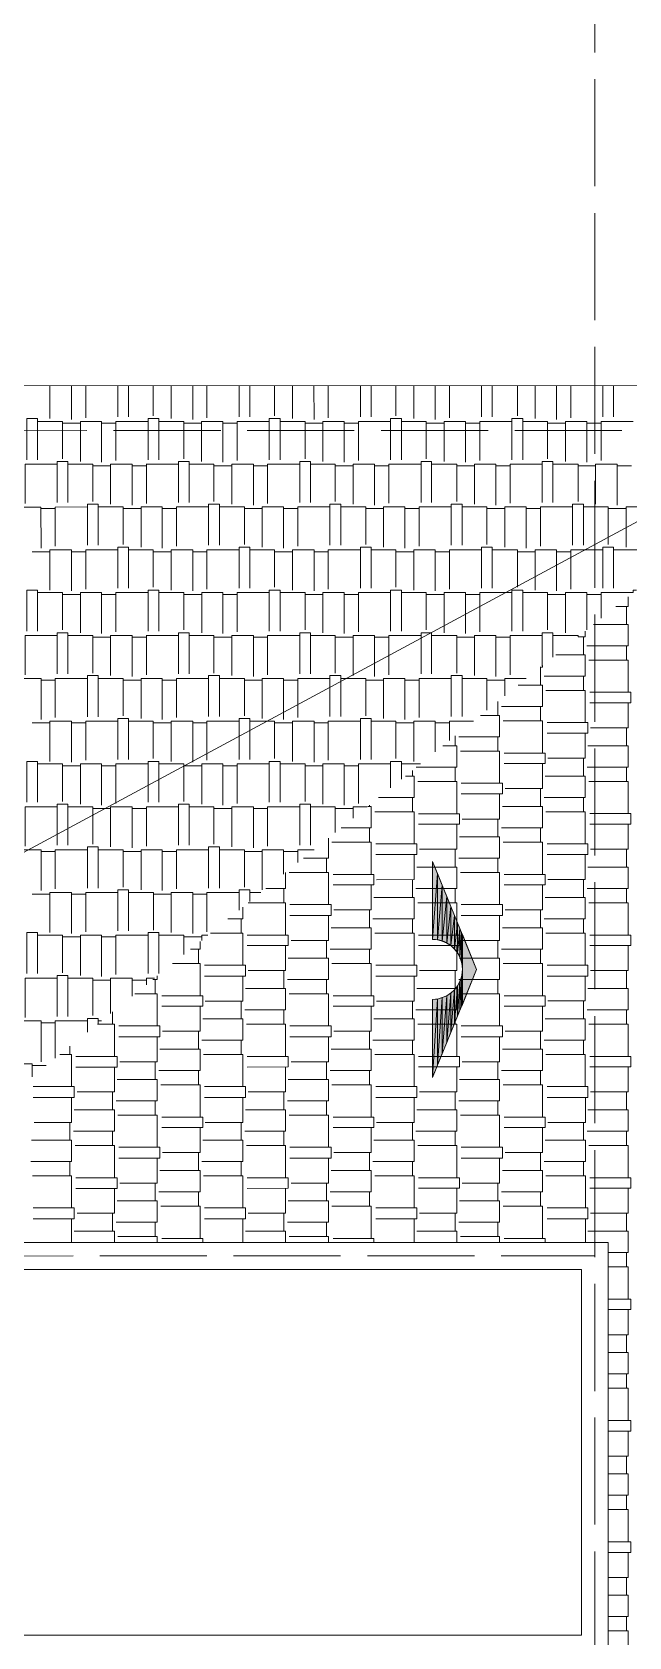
# Model space of a CAD drawing. Header units: metres. Extents: x 14 to 155, y 0 to 125.
# Drawn here: x 109.76 to 113.11, y 105.38 to 114.37 of the extents above; entities that cross this region are included whole.
import ezdxf

# ---------------------------------------------------------------- set-up
doc = ezdxf.new("R2010")
doc.units = ezdxf.units.M
doc.layers.add('PDF2_Geometry', color=7, linetype='Continuous', true_color=0xffbe80)
doc.layers.add('PDF2_Solid Fills', color=7, linetype='Continuous')

msp = doc.modelspace()

# ---------------------------------------------------------------- linework, layer by layer
at = {"layer": 'PDF2_Geometry', "color": 0, "lineweight": 0}
for points in [[(112.9195, 114.8596), (112.9195, 114.2596)], [(112.9195, 114.1092), (112.9195, 113.5091)], [(112.9195, 113.3588), (112.9195, 112.7587)], [(112.9195, 112.6099), (112.9196, 112.0098)], [(109.8646, 112.3919), (109.8646, 112.2071)], [(109.9851, 112.392), (109.9852, 112.2024)], [(110.0651, 112.392), (110.0651, 112.2118)], [(110.2452, 112.392), (110.2452, 112.2165)], [(110.3048, 112.392), (110.3048, 112.2165)], [(110.4442, 112.392), (110.4442, 112.2227)], [(110.5445, 112.392), (110.5445, 112.2071)], [(110.6651, 112.392), (110.6651, 112.2024)], [(110.745, 112.392), (110.745, 112.2118)], [(110.9252, 112.392), (110.9252, 112.2165)], [(110.9847, 112.392), (110.9848, 112.2165)], [(111.1242, 112.392), (111.1242, 112.2228)], [(111.2244, 112.392), (111.2244, 112.2071)], [(111.345, 112.392), (111.3451, 112.2024)], [(111.4249, 112.392), (111.4249, 112.2118)], [(111.6051, 112.392), (111.6051, 112.2165)], [(111.6647, 112.392), (111.6647, 112.2165)], [(111.8041, 112.392), (111.8041, 112.2228)], [(111.9044, 112.392), (111.9044, 112.2071)], [(112.025, 112.392), (112.025, 112.2025)], [(112.1048, 112.392), (112.1048, 112.2118)], [(112.285, 112.392), (112.285, 112.2165)], [(112.3446, 112.392), (112.3446, 112.2165)], [(112.4856, 112.3921), (112.4856, 112.2228)], [(112.5843, 112.3921), (112.5843, 112.2072)], [(112.7049, 112.3921), (112.705, 112.2025)], [(112.7848, 112.3921), (112.7848, 112.2119)], [(112.9649, 112.3921), (112.9649, 112.2166)], [(113.0245, 112.3921), (113.0245, 112.2166)], [(109.4713, 112.1397), (110.0713, 112.1398)], [(109.7941, 111.9768), (109.7941, 112.2071), (109.7345, 112.2071), (109.7346, 111.9768)], [(109.9351, 111.9815), (109.9351, 112.1914), (109.7941, 112.1914)], [(110.0353, 112.182), (109.9351, 112.182)], [(110.1544, 111.9627), (110.1544, 112.1914), (110.0353, 112.1914), (110.0353, 111.9673)], [(110.2343, 112.182), (110.1544, 112.182)], [(110.2218, 112.1398), (110.8218, 112.1398)], [(110.4145, 112.1914), (110.2343, 112.1914), (110.2343, 111.9721)], [(110.4756, 111.9768), (110.4756, 112.2071), (110.4145, 112.2071), (110.4145, 111.9768)], [(110.615, 111.9815), (110.615, 112.1914), (110.4756, 112.1914)], [(110.7152, 112.1821), (110.615, 112.1821)], [(110.8343, 111.9627), (110.8343, 112.1914), (110.7152, 112.1914), (110.7152, 111.9674)], [(110.9143, 112.1821), (110.8344, 112.1821)], [(111.0944, 112.1915), (110.9142, 112.1915)], [(110.9143, 112.1915), (110.9143, 111.9722)], [(110.9706, 112.1398), (111.5706, 112.1398)], [(111.1555, 111.9769), (111.1555, 112.2071), (111.0944, 112.2071), (111.0944, 111.9769)], [(111.2949, 111.9815), (111.2949, 112.1915), (111.1555, 112.1915)], [(111.3952, 112.1821), (111.295, 112.1821)], [(111.5143, 111.9627), (111.5143, 112.1915), (111.3952, 112.1915), (111.3952, 111.9674)], [(111.5942, 112.1821), (111.5143, 112.1821)], [(111.7744, 112.1915), (111.5942, 112.1915), (111.5942, 111.9722)], [(111.721, 112.1398), (112.321, 112.1398)], [(111.8354, 111.9769), (111.8354, 112.2071), (111.7743, 112.2071)], [(111.7744, 112.2071), (111.7744, 111.9769)], [(111.9749, 111.9816), (111.9749, 112.1915), (111.8355, 112.1915)], [(112.0751, 112.1821), (111.9749, 112.1821)], [(112.1942, 111.9627), (112.1942, 112.1915), (112.0751, 112.1915), (112.0751, 111.9674)], [(112.2757, 112.1821), (112.1942, 112.1821)], [(112.4543, 112.1915), (112.2757, 112.1915), (112.2757, 111.9722)], [(112.5154, 111.9769), (112.5154, 112.2072), (112.4543, 112.2072), (112.4543, 111.9769)], [(112.4715, 112.1399), (113.0715, 112.1399)], [(112.6548, 111.9816), (112.6548, 112.1915), (112.5154, 112.1915)], [(112.755, 112.1821), (112.6548, 112.1821)], [(112.8757, 111.9628), (112.8757, 112.1915), (112.755, 112.1915), (112.755, 111.9674)], [(112.9556, 112.1822), (112.8757, 112.1821)], [(113.1342, 112.1915), (112.9556, 112.1915), (112.9556, 111.9722)], [(109.9648, 111.7372), (109.9648, 111.9674), (109.9053, 111.9674), (109.9053, 111.7372)], [(110.6447, 111.7372), (110.6447, 111.9675), (110.5852, 111.9675), (110.5852, 111.7372)], [(111.3247, 111.7372), (111.3247, 111.9675), (111.2652, 111.9675), (111.2652, 111.7372)], [(112.0046, 111.7373), (112.0046, 111.9675), (111.9451, 111.9675), (111.9451, 111.7373)], [(112.6845, 111.7373), (112.6845, 111.9675), (112.625, 111.9675), (112.625, 111.7373)], [(109.9053, 111.9518), (109.7251, 111.9518), (109.7251, 111.7325)], [(110.1042, 111.7419), (110.1042, 111.9518), (109.9648, 111.9518)], [(110.2045, 111.9423), (110.1043, 111.9423)], [(110.3252, 111.7215), (110.3252, 111.9518), (110.2045, 111.9518), (110.2046, 111.7277)], [(110.4051, 111.9423), (110.3252, 111.9423)], [(110.5852, 111.9518), (110.405, 111.9518)], [(110.4051, 111.9518), (110.4051, 111.7325)], [(110.7842, 111.7419), (110.7842, 111.9518), (110.6448, 111.9518)], [(110.8844, 111.9423), (110.7842, 111.9423)], [(111.0051, 111.7216), (111.0051, 111.9518), (110.8844, 111.9518), (110.8845, 111.7277)], [(111.085, 111.9424), (111.0051, 111.9423)], [(111.2652, 111.9518), (111.085, 111.9518), (111.085, 111.7325)], [(111.4641, 111.7419), (111.4641, 111.9518), (111.3247, 111.9518)], [(111.5644, 111.9424), (111.4641, 111.9424)], [(111.685, 111.7216), (111.685, 111.9518), (111.5644, 111.9518), (111.5644, 111.7278)], [(111.7649, 111.9424), (111.685, 111.9424)], [(111.9451, 111.9519), (111.7649, 111.9518), (111.7649, 111.7326)], [(112.1456, 111.7419), (112.1456, 111.9519), (112.0046, 111.9519)], [(112.2444, 111.9424), (112.1456, 111.9424)], [(112.3649, 111.7216), (112.3649, 111.9519), (112.2443, 111.9519)], [(112.2444, 111.9519), (112.2444, 111.7278)], [(112.4449, 111.9424), (112.365, 111.9424)], [(112.625, 111.9519), (112.4448, 111.9519)], [(112.4449, 111.9519), (112.4449, 111.7326)], [(112.8255, 111.742), (112.8255, 111.9519), (112.6845, 111.9519)], [(112.9243, 111.9424), (112.8255, 111.9424)], [(113.0449, 111.7216), (113.0449, 111.9519), (112.9243, 111.9519), (112.9243, 111.7278)], [(113.1248, 111.9424), (113.0449, 111.9424)], [(112.9196, 111.8595), (112.9196, 111.2594)], [(109.8145, 111.4818), (109.8144, 111.712), (109.6954, 111.712), (109.6954, 111.4865)], [(109.8943, 111.7027), (109.8144, 111.7027)], [(110.0745, 111.7121), (109.8943, 111.712), (109.8943, 111.4928)], [(110.1341, 111.4975), (110.1341, 111.7277), (110.0745, 111.7277), (110.0745, 111.4975)], [(110.2751, 111.5021), (110.2751, 111.7121), (110.1341, 111.7121)], [(110.3753, 111.7027), (110.2751, 111.7027)], [(110.4944, 111.4818), (110.4943, 111.7121), (110.3753, 111.7121), (110.3753, 111.4865)], [(110.5742, 111.7027), (110.4943, 111.7027)], [(110.7544, 111.7121), (110.5742, 111.7121), (110.5742, 111.4928)], [(110.8156, 111.4975), (110.8155, 111.7277), (110.7544, 111.7277), (110.7544, 111.4975)], [(110.955, 111.5022), (110.955, 111.7121), (110.8155, 111.7121)], [(111.0553, 111.7027), (110.9551, 111.7027)], [(111.1744, 111.4818), (111.1743, 111.7121), (111.0553, 111.7121), (111.0553, 111.4865)], [(111.2542, 111.7027), (111.1743, 111.7027)], [(111.4343, 111.7121), (111.2541, 111.7121)], [(111.2542, 111.7121), (111.2542, 111.4928)], [(111.4955, 111.4975), (111.4955, 111.7278), (111.4343, 111.7278), (111.4343, 111.4975)], [(111.6349, 111.5022), (111.6349, 111.7121), (111.4955, 111.7121)], [(111.7352, 111.7027), (111.635, 111.7027)], [(111.8543, 111.4819), (111.8543, 111.7121), (111.7352, 111.7121), (111.7352, 111.4865)], [(111.9341, 111.7027), (111.8543, 111.7027)], [(112.1143, 111.7121), (111.9341, 111.7121), (111.9341, 111.4928)], [(112.1754, 111.4975), (112.1754, 111.7278), (112.1142, 111.7278)], [(112.1143, 111.7278), (112.1143, 111.4975)], [(112.3149, 111.5022), (112.3149, 111.7121), (112.1755, 111.7121)], [(112.4151, 111.7028), (112.3149, 111.7028)], [(112.5342, 111.4819), (112.5342, 111.7121), (112.4151, 111.7121), (112.4151, 111.4866)], [(112.6156, 111.7028), (112.5342, 111.7028)], [(112.7942, 111.7122), (112.6156, 111.7122), (112.6156, 111.4929)], [(112.8554, 111.4976), (112.8554, 111.7278), (112.7942, 111.7278), (112.7942, 111.4976)], [(112.9948, 111.5023), (112.9948, 111.7122), (112.8554, 111.7122)], [(113.095, 111.7028), (112.9948, 111.7028)], [(113.2157, 111.4819), (113.2157, 111.7122), (113.095, 111.7122), (113.095, 111.4866)], [(109.8646, 111.4613), (109.7644, 111.4613)], [(109.9852, 111.2421), (109.9852, 111.4723), (109.8645, 111.4723)], [(109.8646, 111.4723), (109.8646, 111.2467)], [(110.0652, 111.4614), (109.9853, 111.4614)], [(110.2453, 111.4723), (110.0651, 111.4723)], [(110.0652, 111.4723), (110.0652, 111.2514)], [(110.3048, 111.2577), (110.3048, 111.4865), (110.2453, 111.4865), (110.2453, 111.2577)], [(110.4442, 111.2624), (110.4442, 111.4723), (110.3048, 111.4723)], [(110.5445, 111.4614), (110.4443, 111.4614)], [(110.6652, 111.2421), (110.6652, 111.4723), (110.5445, 111.4723), (110.5445, 111.2468)], [(110.7451, 111.4614), (110.6652, 111.4614)], [(110.9253, 111.4724), (110.7451, 111.4724), (110.7451, 111.2515)], [(110.9848, 111.2578), (110.9848, 111.4865), (110.9253, 111.4865), (110.9253, 111.2578)], [(111.1242, 111.2624), (111.1242, 111.4724), (110.9848, 111.4724)], [(111.2244, 111.4614), (111.1242, 111.4614)], [(111.3451, 111.2421), (111.3451, 111.4724), (111.2244, 111.4724), (111.2244, 111.2468)], [(111.425, 111.4614), (111.3451, 111.4614)], [(111.6052, 111.4724), (111.425, 111.4724), (111.425, 111.2515)], [(111.6647, 111.2578), (111.6647, 111.4865), (111.6052, 111.4865), (111.6052, 111.2578)], [(111.8041, 111.2625), (111.8041, 111.4724), (111.6647, 111.4724)], [(111.9044, 111.4614), (111.8042, 111.4614)], [(112.025, 111.2421), (112.025, 111.4724), (111.9043, 111.4724)], [(111.9044, 111.4724), (111.9044, 111.2468)], [(112.1049, 111.4614), (112.025, 111.4614)], [(112.2851, 111.4724), (112.1049, 111.4724), (112.1049, 111.2515)], [(112.3446, 111.2578), (112.3446, 111.4866), (112.2851, 111.4866), (112.2851, 111.2578)], [(112.4856, 111.2625), (112.4856, 111.4724), (112.3446, 111.4724)], [(112.5843, 111.4615), (112.4856, 111.4614)], [(112.705, 111.2422), (112.705, 111.4724), (112.5843, 111.4724), (112.5843, 111.2468)], [(112.7849, 111.4615), (112.705, 111.4615)], [(112.965, 111.4724), (112.7848, 111.4724)], [(112.7849, 111.4724), (112.7849, 111.2515)], [(113.0245, 111.2578), (113.0245, 111.4866), (112.965, 111.4866), (112.965, 111.2578)], [(113.1655, 111.2625), (113.1655, 111.4724), (113.0245, 111.4724)], [(109.7941, 111.0165), (109.7941, 111.2467), (109.7346, 111.2467), (109.7346, 111.0165)], [(110.4756, 111.0165), (110.4756, 111.2468), (110.4145, 111.2468), (110.4145, 111.0165)], [(111.1555, 111.0165), (111.1555, 111.2468), (111.0944, 111.2468), (111.0944, 111.0165)], [(111.8354, 111.0166), (111.8354, 111.2468), (111.7743, 111.2468)], [(111.7744, 111.2468), (111.7744, 111.0166)], [(112.5154, 111.0166), (112.5154, 111.2468), (112.4543, 111.2468), (112.4543, 111.0166)], [(113.153, 111.2469), (113.1342, 111.2469), (113.1342, 111.2328), (112.9556, 111.2328), (112.9556, 111.0887)], [(109.9351, 111.0228), (109.9351, 111.2327), (109.7941, 111.2327)], [(110.0353, 111.2217), (109.9351, 111.2217)], [(110.1544, 111.0024), (110.1544, 111.2327), (110.0353, 111.2327), (110.0354, 111.0071)], [(110.2343, 111.2217), (110.1544, 111.2217)], [(110.4145, 111.2327), (110.2343, 111.2327), (110.2343, 111.0118)], [(110.615, 111.0228), (110.615, 111.2327), (110.4756, 111.2327)], [(110.7153, 111.2217), (110.615, 111.2217)], [(110.8343, 111.0025), (110.8343, 111.2327), (110.7153, 111.2327), (110.7153, 111.0071)], [(110.9143, 111.2218), (110.8344, 111.2217)], [(111.0944, 111.2327), (110.9142, 111.2327)], [(110.9143, 111.2327), (110.9143, 111.0118)], [(111.2949, 111.0228), (111.2949, 111.2327), (111.1555, 111.2327)], [(111.3952, 111.2218), (111.295, 111.2218)], [(111.5143, 111.0025), (111.5143, 111.2327), (111.3952, 111.2327), (111.3953, 111.0072)], [(111.5942, 111.2218), (111.5143, 111.2218)], [(111.7744, 111.2328), (111.5942, 111.2327), (111.5942, 111.0119)], [(111.9749, 111.0228), (111.9749, 111.2328), (111.8355, 111.2328)], [(112.0752, 111.2218), (111.9749, 111.2218)], [(112.1942, 111.0025), (112.1942, 111.2328), (112.0752, 111.2328), (112.0752, 111.0072)], [(112.2757, 111.2218), (112.1942, 111.2218)], [(112.4543, 111.2328), (112.2757, 111.2328), (112.2757, 111.0119)], [(112.6548, 111.0229), (112.6548, 111.2328), (112.5154, 111.2328)], [(112.7551, 111.2218), (112.6548, 111.2218)], [(112.8757, 111.0245), (112.8757, 111.2328), (112.7551, 111.2328), (112.7551, 111.0072)], [(112.9556, 111.2218), (112.8757, 111.2218)], [(113.0371, 111.1544), (113.106, 111.1544), (113.106, 111.2093)], [(113.0966, 111.0542), (113.0966, 111.1544)], [(112.9196, 111.109), (112.9196, 110.509)], [(109.9053, 110.9914), (109.7251, 110.9914), (109.7251, 110.7721)], [(109.9649, 110.7768), (109.9649, 111.007), (109.9053, 111.007), (109.9053, 110.7768)], [(110.1043, 110.7815), (110.1043, 110.9914), (109.9649, 110.9914)], [(110.2046, 110.982), (110.1044, 110.982)], [(110.3253, 110.7626), (110.3252, 110.9914), (110.2046, 110.9914), (110.2046, 110.7673)], [(110.4051, 110.982), (110.3252, 110.982)], [(110.5852, 110.9914), (110.405, 110.9914)], [(110.4051, 110.9914), (110.4051, 110.7721)], [(110.6448, 110.7768), (110.6448, 111.007), (110.5852, 111.007), (110.5852, 110.7768)], [(110.7843, 110.7815), (110.7843, 110.9914), (110.6449, 110.9914)], [(110.8845, 110.982), (110.7843, 110.982)], [(111.0052, 110.7626), (111.0051, 110.9914), (110.8845, 110.9914), (110.8845, 110.7673)], [(111.085, 110.982), (111.0051, 110.982)], [(111.2652, 110.9914), (111.085, 110.9914), (111.085, 110.7721)], [(111.3248, 110.7768), (111.3248, 111.0071), (111.2652, 111.0071), (111.2652, 110.7768)], [(111.4642, 110.7815), (111.4642, 110.9914), (111.3248, 110.9914)], [(111.5644, 110.982), (111.4642, 110.982)], [(111.6851, 110.7627), (111.6851, 110.9914), (111.5644, 110.9914), (111.5644, 110.7674)], [(111.7649, 110.9821), (111.6851, 110.9821)], [(111.9451, 110.9914), (111.7649, 110.9914), (111.7649, 110.7721)], [(112.0047, 110.7768), (112.0047, 111.0071), (111.9451, 111.0071), (111.9451, 110.7768)], [(112.1457, 110.7815), (112.1457, 110.9914), (112.0047, 110.9914)], [(112.2444, 110.9821), (112.1457, 110.9821)], [(112.365, 110.7627), (112.365, 110.9915), (112.2443, 110.9914)], [(112.2444, 110.9914), (112.2444, 110.7674)], [(112.4449, 110.9821), (112.3651, 110.9821)], [(112.625, 110.9915), (112.4448, 110.9915)], [(112.4449, 110.9915), (112.4449, 110.7722)], [(112.6846, 110.8708), (112.6846, 111.0071), (112.625, 111.0071), (112.625, 110.8222)], [(112.8256, 110.9836), (112.8256, 110.9915), (112.6846, 110.9915)], [(112.8257, 110.9837), (112.8664, 110.9837), (112.8664, 111.0166)], [(112.8554, 110.8834), (112.8554, 110.9836)], [(112.8757, 110.9335), (113.106, 110.9335), (113.106, 111.0542), (112.9117, 111.0542)], [(112.6361, 110.7643), (112.8664, 110.7643), (112.8664, 110.8834), (112.7018, 110.8834)], [(113.0966, 110.8537), (113.0966, 110.9335)], [(112.6141, 110.8145), (112.6266, 110.8145), (112.6266, 110.8238)], [(112.6157, 110.7142), (112.6157, 110.8145)], [(113.106, 110.6735), (113.106, 110.8537), (112.8867, 110.8537)], [(109.8145, 110.5215), (109.8145, 110.7517), (109.6954, 110.7517), (109.6954, 110.5276)], [(109.8944, 110.7423), (109.8145, 110.7423)], [(110.0746, 110.7517), (109.8944, 110.7517), (109.8944, 110.5324)], [(110.1341, 110.5371), (110.1341, 110.7674), (110.0746, 110.7674), (110.0746, 110.5371)], [(110.2751, 110.5418), (110.2751, 110.7517), (110.1341, 110.7517)], [(110.3753, 110.7423), (110.2751, 110.7423)], [(110.4944, 110.5215), (110.4944, 110.7517), (110.3753, 110.7517), (110.3753, 110.5277)], [(110.5743, 110.7423), (110.4944, 110.7423)], [(110.7545, 110.7518), (110.5743, 110.7518), (110.5743, 110.5325)], [(110.8156, 110.5372), (110.8156, 110.7674), (110.7545, 110.7674), (110.7545, 110.5372)], [(110.955, 110.5418), (110.955, 110.7518), (110.8156, 110.7518)], [(111.0553, 110.7423), (110.9551, 110.7423)], [(111.1744, 110.5215), (111.1744, 110.7518), (111.0553, 110.7518), (111.0553, 110.5277)], [(111.2543, 110.7423), (111.1744, 110.7423)], [(111.4344, 110.7518), (111.2542, 110.7518)], [(111.2543, 110.7518), (111.2543, 110.5325)], [(111.4955, 110.5372), (111.4955, 110.7674), (111.4344, 110.7674), (111.4344, 110.5372)], [(111.6349, 110.5419), (111.6349, 110.7518), (111.4955, 110.7518)], [(111.7352, 110.7423), (111.635, 110.7423)], [(111.8543, 110.5215), (111.8543, 110.7518), (111.7352, 110.7518), (111.7352, 110.5277)], [(111.9342, 110.7423), (111.8543, 110.7423)], [(112.1144, 110.7518), (111.9342, 110.7518), (111.9342, 110.5325)], [(112.1754, 110.5372), (112.1754, 110.7675), (112.1143, 110.7675)], [(112.1144, 110.7675), (112.1144, 110.5372)], [(112.3149, 110.5732), (112.3149, 110.7518), (112.1755, 110.7518)], [(112.4151, 110.7424), (112.3149, 110.7423)], [(112.3964, 110.5936), (112.6266, 110.5936), (112.6266, 110.7142), (112.4903, 110.7142)], [(112.5342, 110.7502), (112.5342, 110.7518), (112.4151, 110.7518), (112.4151, 110.6531)], [(112.8554, 110.6844), (112.8554, 110.7643)], [(112.3759, 110.5434), (112.3759, 110.6218)], [(112.8664, 110.5042), (112.8664, 110.6844), (112.6455, 110.6844)], [(112.8915, 110.6139), (113.1218, 110.6139), (113.1218, 110.6735), (112.8915, 110.6735)], [(112.8961, 110.4745), (113.106, 110.4745), (113.106, 110.6139)], [(110.3048, 110.2974), (110.3048, 110.5277), (110.2453, 110.5277), (110.2453, 110.2974)], [(110.9848, 110.2974), (110.9848, 110.5277), (110.9253, 110.5277), (110.9253, 110.2974)], [(111.6647, 110.2975), (111.6647, 110.5277), (111.6052, 110.5277), (111.6052, 110.2975)], [(112.1567, 110.4243), (112.3854, 110.4243), (112.3854, 110.5434), (112.2789, 110.5434)], [(112.6157, 110.5137), (112.6157, 110.5936)], [(109.8646, 110.5026), (109.7644, 110.5026)], [(109.9852, 110.2817), (109.9852, 110.512), (109.8646, 110.512)], [(109.8646, 110.512), (109.8647, 110.2864)], [(110.0652, 110.5026), (109.9853, 110.5026)], [(110.2453, 110.512), (110.0651, 110.512)], [(110.0652, 110.512), (110.0652, 110.2927)], [(110.4442, 110.3021), (110.4442, 110.512), (110.3048, 110.512)], [(110.5446, 110.5026), (110.4443, 110.5026)], [(110.6652, 110.2818), (110.6652, 110.512), (110.5446, 110.512), (110.5446, 110.2864)], [(110.7451, 110.5027), (110.6652, 110.5026)], [(110.9253, 110.512), (110.7451, 110.512), (110.7451, 110.2927)], [(111.1242, 110.3021), (111.1242, 110.512), (110.9848, 110.512)], [(111.2245, 110.5027), (111.1242, 110.5027)], [(111.3451, 110.2818), (111.3451, 110.5121), (111.2245, 110.512), (111.2245, 110.2865)], [(111.425, 110.5027), (111.3451, 110.5027)], [(111.6052, 110.5121), (111.425, 110.5121), (111.425, 110.2928)], [(111.8041, 110.3022), (111.8041, 110.5121), (111.6647, 110.5121)], [(111.9045, 110.5027), (111.8042, 110.5027)], [(112.025, 110.3398), (112.025, 110.5121), (111.9044, 110.5121)], [(111.9045, 110.5121), (111.9045, 110.2865)], [(112.1049, 110.5027), (112.025, 110.5027)], [(112.1049, 110.5121), (112.1049, 110.404)], [(112.2397, 110.5121), (112.105, 110.5121)], [(112.1363, 110.3742), (112.1363, 110.429)], [(112.6266, 110.3335), (112.6266, 110.5137), (112.4058, 110.5137)], [(112.6517, 110.4447), (112.8804, 110.4447), (112.8804, 110.5042), (112.6517, 110.5042)], [(112.6565, 110.3037), (112.8664, 110.3037), (112.8664, 110.4447)], [(113.0966, 110.3742), (113.0966, 110.4744)], [(111.9185, 110.2536), (112.1457, 110.2536), (112.1457, 110.3743)], [(112.1457, 110.3742), (112.0673, 110.3742)], [(112.3854, 110.1643), (112.3854, 110.3445), (112.1661, 110.3444)], [(112.376, 110.3445), (112.3759, 110.4243)], [(112.8758, 110.2536), (113.106, 110.2536), (113.106, 110.3743)], [(113.106, 110.3742), (112.8804, 110.3742)], [(112.9196, 110.3585), (112.9197, 109.7585)], [(109.7942, 110.0577), (109.7942, 110.2864), (109.7346, 110.2864), (109.7346, 110.0577)], [(109.9352, 110.0624), (109.9352, 110.2723), (109.7942, 110.2723)], [(110.0354, 110.2613), (109.9352, 110.2613)], [(110.1545, 110.042), (110.1545, 110.2723), (110.0354, 110.2723), (110.0354, 110.0467)], [(110.2343, 110.2613), (110.1545, 110.2613)], [(110.4145, 110.2723), (110.2343, 110.2723), (110.2343, 110.0514)], [(110.4757, 110.0577), (110.4757, 110.2864), (110.4145, 110.2864), (110.4145, 110.0577)], [(110.6151, 110.0624), (110.6151, 110.2723), (110.4757, 110.2723)], [(110.7153, 110.2613), (110.6151, 110.2613)], [(110.8344, 110.042), (110.8344, 110.2723), (110.7153, 110.2723), (110.7153, 110.0467)], [(110.9143, 110.2613), (110.8344, 110.2613)], [(111.0944, 110.2723), (110.9142, 110.2723)], [(110.9143, 110.2723), (110.9143, 110.0514)], [(111.1556, 110.0577), (111.1556, 110.2865), (111.0944, 110.2865), (111.0944, 110.0577)], [(111.295, 110.0624), (111.295, 110.2723), (111.1556, 110.2723)], [(111.3953, 110.2614), (111.2951, 110.2614)], [(111.5144, 110.0421), (111.5144, 110.2723), (111.3953, 110.2723), (111.3953, 110.0468)], [(111.5942, 110.2614), (111.5144, 110.2614)], [(111.7744, 110.2723), (111.5942, 110.2723), (111.5942, 110.0514)], [(111.8355, 110.1863), (111.8355, 110.2865), (111.7743, 110.2865)], [(111.7744, 110.2865), (111.7744, 110.1377)], [(111.9421, 110.2723), (111.8356, 110.2723)], [(112.1363, 110.1736), (112.1363, 110.2535)], [(112.4105, 110.274), (112.6407, 110.274), (112.6407, 110.3335), (112.4105, 110.3335)], [(112.4167, 110.1345), (112.6267, 110.1346), (112.6267, 110.274)], [(112.8554, 110.2035), (112.8554, 110.3037)], [(113.0966, 110.1737), (113.0966, 110.2535)], [(111.707, 110.0844), (111.906, 110.0844), (111.906, 110.2034), (111.8574, 110.2034)], [(111.8966, 110.2034), (111.8966, 110.2363)], [(112.1457, 110.1736), (111.9264, 110.1736)], [(112.1457, 109.9935), (112.1457, 110.1737)], [(112.1708, 110.1047), (112.4011, 110.1047), (112.4011, 110.1643), (112.1708, 110.1643)], [(112.6361, 110.0844), (112.8664, 110.0844), (112.8664, 110.2035), (112.6408, 110.2035)], [(113.106, 110.1737), (112.8867, 110.1737)], [(113.106, 109.9936), (113.106, 110.1738)], [(111.8966, 110.0045), (111.8966, 110.0844)], [(112.1755, 109.9637), (112.3854, 109.9637), (112.3854, 110.1047)], [(112.6157, 110.0342), (112.6157, 110.1345)], [(112.8554, 110.0045), (112.8554, 110.0844)], [(109.9054, 110.0325), (109.7252, 110.0325), (109.7252, 109.8116)], [(109.9649, 109.8164), (109.9649, 110.0467), (109.9054, 110.0467), (109.9054, 109.8164)], [(110.1043, 109.8226), (110.1043, 110.0325), (109.9649, 110.0325)], [(110.2046, 110.0217), (110.1044, 110.0217)], [(110.3253, 109.8023), (110.3253, 110.0326), (110.2046, 110.0325), (110.2046, 109.807)], [(110.4052, 110.0217), (110.3253, 110.0217)], [(110.5853, 110.0326), (110.4051, 110.0326)], [(110.4052, 110.0326), (110.4052, 109.8117)], [(110.6448, 109.8165), (110.6448, 110.0467), (110.5853, 110.0467), (110.5853, 109.8165)], [(110.7843, 109.8227), (110.7843, 110.0326), (110.6449, 110.0326)], [(110.8845, 110.0217), (110.7843, 110.0217)], [(111.0052, 109.8023), (111.0052, 110.0326), (110.8845, 110.0326), (110.8845, 109.807)], [(111.0851, 110.0217), (111.0052, 110.0217)], [(111.2653, 110.0326), (111.0851, 110.0326), (111.0851, 109.8117)], [(111.3248, 109.8165), (111.3248, 110.0467), (111.2653, 110.0467), (111.2653, 109.8165)], [(111.4642, 109.8885), (111.4642, 110.0326), (111.3248, 110.0326)], [(111.5644, 110.0217), (111.4642, 110.0217)], [(111.4971, 109.9136), (111.6663, 109.9136), (111.6663, 110.0343)], [(111.6428, 110.0326), (111.5644, 110.0326), (111.5644, 109.9684)], [(111.6663, 110.0342), (111.646, 110.0342)], [(111.6554, 110.0342), (111.6554, 110.0421)], [(111.906, 109.8243), (111.906, 110.0045), (111.6867, 110.0045)], [(111.9311, 109.934), (112.1614, 109.934), (112.1614, 109.9935), (111.9311, 109.9935)], [(112.3964, 109.9137), (112.6267, 109.9137), (112.6267, 110.0343)], [(112.6267, 110.0342), (112.4011, 110.0342)], [(112.8664, 109.8243), (112.8664, 110.0045), (112.6455, 110.0045)], [(112.8915, 109.934), (113.1218, 109.934), (113.1218, 109.9936), (112.8915, 109.9936)], [(111.6554, 109.8337), (111.6554, 109.9135)], [(111.9358, 109.7946), (112.1457, 109.7946), (112.1457, 109.934)], [(112.376, 109.8635), (112.376, 109.9637)], [(112.6157, 109.8337), (112.6157, 109.9136)], [(112.8961, 109.7946), (113.106, 109.7946), (113.106, 109.934)], [(110.1341, 109.5767), (110.1341, 109.807), (110.0746, 109.807), (110.0746, 109.5767)], [(110.8156, 109.5767), (110.8156, 109.807), (110.7545, 109.807), (110.7545, 109.5767)], [(111.2856, 109.7444), (111.4266, 109.7444), (111.4266, 109.8572)], [(111.6663, 109.8337), (111.4455, 109.8337)], [(111.6664, 109.6536), (111.6663, 109.8338)], [(111.6914, 109.7648), (111.9216, 109.7648), (111.9216, 109.8243), (111.6914, 109.8243)], [(112.1567, 109.7444), (112.3854, 109.7444), (112.3854, 109.8635), (112.1614, 109.8635)], [(112.6267, 109.8337), (112.4058, 109.8337)], [(112.6267, 109.6536), (112.6267, 109.8338)], [(112.6517, 109.7648), (112.8805, 109.7648), (112.8805, 109.8243), (112.6517, 109.8243)], [(109.8145, 109.5625), (109.8145, 109.7913), (109.6954, 109.7913), (109.6955, 109.5672)], [(109.8944, 109.7819), (109.8145, 109.7819)], [(110.0746, 109.7913), (109.8944, 109.7913), (109.8944, 109.572)], [(110.2751, 109.5814), (110.2751, 109.7913), (110.1341, 109.7913)], [(110.3754, 109.782), (110.2751, 109.7819)], [(110.4944, 109.5626), (110.4944, 109.7913), (110.3754, 109.7913), (110.3754, 109.5673)], [(110.5743, 109.782), (110.4944, 109.782)], [(110.7545, 109.7913), (110.5743, 109.7913), (110.5743, 109.572)], [(110.955, 109.5814), (110.955, 109.7913), (110.8156, 109.7913)], [(111.0554, 109.782), (110.9551, 109.782)], [(111.1744, 109.655), (111.1744, 109.7914), (111.0554, 109.7914), (111.0554, 109.5673)], [(111.2543, 109.782), (111.1744, 109.782)], [(111.3451, 109.7914), (111.2543, 109.7914), (111.2543, 109.7193)], [(111.4157, 109.6645), (111.4157, 109.7444)], [(111.6961, 109.6237), (111.906, 109.6238), (111.906, 109.7648)], [(112.1363, 109.6943), (112.1363, 109.7945)], [(112.376, 109.6646), (112.376, 109.7444)], [(112.6565, 109.6238), (112.8664, 109.6238), (112.8664, 109.7648)], [(113.0967, 109.6943), (113.0967, 109.7945)], [(111.0741, 109.5736), (111.1853, 109.5736), (111.1853, 109.6644)], [(111.4266, 109.4843), (111.4266, 109.6645), (111.2057, 109.6645)], [(111.4517, 109.594), (111.6804, 109.594), (111.6804, 109.6536), (111.4517, 109.6535)], [(111.8966, 109.5235), (111.8966, 109.6238)], [(111.9155, 109.5736), (112.1457, 109.5736), (112.1457, 109.6943), (111.9216, 109.6943)], [(112.3855, 109.4844), (112.3854, 109.6646), (112.1662, 109.6645)], [(112.4105, 109.5941), (112.6407, 109.5941), (112.6407, 109.6536), (112.4105, 109.6536)], [(112.8554, 109.5236), (112.8554, 109.6238)], [(112.8758, 109.5736), (113.106, 109.5736), (113.106, 109.6943), (112.8805, 109.6943)], [(109.8647, 109.5422), (109.7645, 109.5422)], [(109.9853, 109.3213), (109.9853, 109.5516), (109.8646, 109.5516)], [(109.8647, 109.5516), (109.8647, 109.3275)], [(110.0652, 109.5422), (109.9853, 109.5422)], [(110.2453, 109.5516), (110.0651, 109.5516)], [(110.0652, 109.5516), (110.0652, 109.3323)], [(110.3049, 109.3371), (110.3049, 109.5673), (110.2453, 109.5673), (110.2453, 109.3371)], [(110.4443, 109.3417), (110.4443, 109.5516), (110.3049, 109.5516)], [(110.5446, 109.5422), (110.4444, 109.5422)], [(110.6653, 109.3213), (110.6653, 109.5516), (110.5446, 109.5516), (110.5446, 109.3275)], [(110.7451, 109.5422), (110.6653, 109.5422)], [(110.9253, 109.5516), (110.7451, 109.5516), (110.7451, 109.3323)], [(110.9849, 109.5016), (110.9849, 109.5674), (110.9253, 109.5674), (110.9253, 109.453)], [(111.0475, 109.5516), (110.9849, 109.5516)], [(111.1759, 109.4937), (111.1759, 109.5736)], [(111.4564, 109.4545), (111.6664, 109.4545), (111.6664, 109.5939)], [(112.1363, 109.4937), (112.1363, 109.5736)], [(112.4168, 109.4545), (112.6267, 109.4546), (112.6267, 109.594)], [(112.9197, 109.6097), (112.9197, 109.0097)], [(113.0967, 109.4938), (113.0967, 109.5736)], [(110.8626, 109.4044), (110.9457, 109.4044), (110.9457, 109.4702)], [(111.1853, 109.3135), (111.1853, 109.4937), (110.9754, 109.4937)], [(111.2104, 109.4232), (111.4407, 109.4232), (111.4407, 109.4843), (111.2104, 109.4843)], [(111.6554, 109.3543), (111.6554, 109.4545)], [(111.6757, 109.4045), (111.906, 109.4045), (111.906, 109.5235), (111.6804, 109.5235)], [(112.1457, 109.3135), (112.1457, 109.4937), (111.9264, 109.4937)], [(112.1709, 109.4232), (112.4011, 109.4232), (112.4011, 109.4844), (112.1708, 109.4844)], [(112.6157, 109.3543), (112.6157, 109.4546)], [(112.6362, 109.4045), (112.8664, 109.4045), (112.8664, 109.5236), (112.6408, 109.5236)], [(113.1061, 109.3136), (113.106, 109.4938), (112.8868, 109.4938)], [(110.9363, 109.3245), (110.9363, 109.4043)], [(111.2167, 109.2838), (111.4266, 109.2838), (111.4266, 109.4232)], [(111.4361, 109.2336), (111.6664, 109.2336), (111.6664, 109.3543), (111.4408, 109.3543)], [(111.8966, 109.3245), (111.8966, 109.4044)], [(112.1755, 109.2838), (112.3855, 109.2838), (112.3855, 109.4232)], [(112.3964, 109.2337), (112.6267, 109.2337), (112.6267, 109.3543), (112.4011, 109.3543)], [(112.8554, 109.3245), (112.8554, 109.4044)], [(109.7942, 109.0973), (109.7942, 109.3276), (109.7347, 109.3276), (109.7347, 109.0973)], [(109.9352, 109.102), (109.9352, 109.3119), (109.7942, 109.3119)], [(110.0354, 109.3025), (109.9352, 109.3025)], [(110.1545, 109.0817), (110.1545, 109.312), (110.0354, 109.3119), (110.0354, 109.0864)], [(110.2344, 109.3025), (110.1545, 109.3025)], [(110.4146, 109.312), (110.2344, 109.312), (110.2344, 109.0927)], [(110.4757, 109.0974), (110.4757, 109.3276), (110.4146, 109.3276), (110.4146, 109.0974)], [(110.6151, 109.2039), (110.6151, 109.312), (110.4757, 109.312)], [(110.7153, 109.3025), (110.6151, 109.3025)], [(110.6527, 109.2336), (110.706, 109.2336), (110.706, 109.2775)], [(110.7498, 109.312), (110.7153, 109.312), (110.7153, 109.2838)], [(110.9457, 109.3245), (110.764, 109.3244)], [(110.9457, 109.1444), (110.9457, 109.3245)], [(110.9708, 109.254), (111.2011, 109.254), (111.2011, 109.3135), (110.9708, 109.3135)], [(111.4157, 109.1835), (111.4157, 109.2837)], [(111.906, 109.3245), (111.6867, 109.3245)], [(111.906, 109.1444), (111.906, 109.3246)], [(111.9311, 109.254), (112.1614, 109.254), (112.1614, 109.3135), (111.9311, 109.3135)], [(112.376, 109.1835), (112.376, 109.2837)], [(112.8664, 109.3245), (112.6455, 109.3245)], [(112.8664, 109.1444), (112.8664, 109.3246)], [(112.8915, 109.254), (113.1218, 109.254), (113.1218, 109.3136), (112.8915, 109.3136)], [(110.6966, 109.1537), (110.6966, 109.2336)], [(110.9754, 109.1145), (111.1853, 109.1145), (111.1853, 109.254)], [(111.1964, 109.0644), (111.4266, 109.0644), (111.4266, 109.1835), (111.2011, 109.1835)], [(111.6554, 109.1538), (111.6554, 109.2336)], [(111.9358, 109.1146), (112.1457, 109.1146), (112.1457, 109.254)], [(112.1567, 109.0644), (112.3855, 109.0644), (112.3855, 109.1835), (112.1614, 109.1835)], [(112.6157, 109.1538), (112.6157, 109.2337)], [(112.8961, 109.1146), (113.1061, 109.1146), (113.1061, 109.254)], [(109.9649, 108.8575), (109.9649, 109.0863), (109.9054, 109.0863), (109.9054, 108.8575)], [(110.4412, 109.0644), (110.4662, 109.0644), (110.4662, 109.0847)], [(110.706, 108.9735), (110.706, 109.1537), (110.5524, 109.1537)], [(110.7311, 109.0832), (110.9613, 109.0832), (110.9613, 109.1444), (110.7311, 109.1443)], [(110.7358, 108.9438), (110.9457, 108.9438), (110.9457, 109.0832)], [(111.1759, 109.0143), (111.1759, 109.1145)], [(111.6664, 108.9736), (111.6664, 109.1538), (111.4455, 109.1537)], [(111.6914, 109.0833), (111.9217, 109.0833), (111.9217, 109.1444), (111.6914, 109.1444)], [(111.6961, 108.9438), (111.906, 108.9438), (111.906, 109.0833)], [(112.1364, 109.0144), (112.1364, 109.1146)], [(112.6267, 108.9736), (112.6267, 109.1538), (112.4058, 109.1538)], [(112.6517, 109.0833), (112.8805, 109.0833), (112.8805, 109.1444), (112.6517, 109.1444)], [(112.6565, 108.9439), (112.8664, 108.9439), (112.8664, 109.0833)], [(113.0967, 109.0144), (113.0967, 109.1146)], [(109.9054, 109.0722), (109.7252, 109.0722), (109.7252, 108.8513)], [(110.1043, 108.8623), (110.1043, 109.0722), (109.9649, 109.0722)], [(110.2047, 109.0613), (110.1044, 109.0613)], [(110.3253, 108.9704), (110.3253, 109.0722), (110.2047, 109.0722), (110.2047, 108.8733)], [(110.4052, 109.0613), (110.3253, 109.0613)], [(110.4506, 109.0722), (110.4051, 109.0722)], [(110.4052, 109.0722), (110.4052, 109.0346)], [(110.4554, 108.9845), (110.4554, 109.0644)], [(110.9566, 108.8937), (111.1853, 108.8937), (111.1853, 109.0143), (110.9613, 109.0143)], [(111.4157, 108.9845), (111.4157, 109.0644)], [(111.9155, 108.8937), (112.1457, 108.8937), (112.1457, 109.0144), (111.9217, 109.0144)], [(112.376, 108.9846), (112.376, 109.0644)], [(112.8758, 108.8937), (113.1061, 108.8937), (113.1061, 109.0144), (112.8805, 109.0144)], [(110.4662, 108.9845), (110.3409, 108.9845)], [(110.4662, 108.8044), (110.4662, 108.9846)], [(110.4914, 108.914), (110.7216, 108.914), (110.7216, 108.9735), (110.4914, 108.9735)], [(110.4961, 108.7746), (110.706, 108.7746), (110.706, 108.914)], [(110.9363, 108.8435), (110.9363, 108.9437)], [(111.4266, 108.9845), (111.2058, 108.9845)], [(111.4267, 108.8044), (111.4266, 108.9846)], [(111.4517, 108.914), (111.6804, 108.914), (111.6804, 108.9736), (111.4517, 108.9736)], [(111.4565, 108.7746), (111.6664, 108.7746), (111.6664, 108.914)], [(111.8966, 108.8435), (111.8966, 108.9438)], [(112.3855, 108.9846), (112.1662, 108.9845)], [(112.3855, 108.8045), (112.3855, 108.9846)], [(112.4105, 108.9141), (112.6408, 108.9141), (112.6408, 108.9736), (112.4105, 108.9736)], [(112.4168, 108.7746), (112.6267, 108.7746), (112.6267, 108.9141)], [(112.8555, 108.8436), (112.8555, 108.9438)], [(109.8146, 108.6022), (109.8146, 108.8325), (109.6955, 108.8325), (109.6955, 108.6069)], [(109.8944, 108.8215), (109.8146, 108.8215)], [(110.0746, 108.8325), (109.8944, 108.8325), (109.8944, 108.6242)], [(110.1342, 108.8169), (110.1342, 108.8467), (110.0746, 108.8466), (110.0746, 108.7699)], [(110.2266, 108.6336), (110.2266, 108.8137), (110.1311, 108.8137)], [(110.1529, 108.8325), (110.1341, 108.8325)], [(110.2156, 108.8137), (110.2156, 108.8827)], [(110.7154, 108.7244), (110.9457, 108.7244), (110.9457, 108.8435), (110.7216, 108.8435)], [(111.1853, 108.6336), (111.1853, 108.8138), (110.966, 108.8138)], [(111.176, 108.8138), (111.176, 108.8937)], [(111.6758, 108.7245), (111.906, 108.7245), (111.906, 108.8435), (111.6804, 108.8435)], [(112.1458, 108.6336), (112.1457, 108.8138), (111.9265, 108.8138)], [(112.1364, 108.8138), (112.1364, 108.8937)], [(112.6362, 108.7245), (112.8664, 108.7245), (112.8664, 108.8436), (112.6409, 108.8436)], [(113.1061, 108.6337), (113.1061, 108.8139), (112.8868, 108.8138)], [(112.9197, 108.8593), (112.9197, 108.2593)], [(113.0967, 108.8139), (113.0967, 108.8937)], [(110.2516, 108.7432), (110.4804, 108.7433), (110.4804, 108.8044), (110.2516, 108.8044)], [(110.2563, 108.6038), (110.4662, 108.6038), (110.4662, 108.7433)], [(110.6966, 108.6744), (110.6966, 108.7746)], [(110.9363, 108.6445), (110.9363, 108.7244)], [(111.2105, 108.7433), (111.4407, 108.7433), (111.4407, 108.8044), (111.2105, 108.8044)], [(111.2167, 108.6039), (111.4267, 108.6039), (111.4267, 108.7433)], [(111.6554, 108.6744), (111.6554, 108.7746)], [(111.8967, 108.6446), (111.8966, 108.7245)], [(112.1709, 108.7433), (112.4011, 108.7433), (112.4011, 108.8045), (112.1709, 108.8044)], [(112.1756, 108.6039), (112.3855, 108.6039), (112.3855, 108.7433)], [(112.6157, 108.6744), (112.6157, 108.7746)], [(112.8555, 108.6446), (112.8555, 108.7245)], [(109.9853, 108.4643), (109.9853, 108.6445), (109.9195, 108.6445)], [(109.9759, 108.6445), (109.9759, 108.69)], [(110.0104, 108.574), (110.2407, 108.574), (110.2407, 108.6336), (110.0104, 108.6335)], [(110.4757, 108.5537), (110.706, 108.5537), (110.706, 108.6744), (110.4804, 108.6743)], [(110.9457, 108.4644), (110.9457, 108.6445), (110.7264, 108.6445)], [(110.9708, 108.574), (111.2011, 108.5741), (111.2011, 108.6336), (110.9708, 108.6336)], [(111.4361, 108.5537), (111.6664, 108.5537), (111.6664, 108.6744), (111.4408, 108.6744)], [(111.906, 108.4644), (111.906, 108.6446), (111.6867, 108.6446)], [(111.9312, 108.5741), (112.1614, 108.5741), (112.1614, 108.6336), (111.9312, 108.6336)], [(112.3965, 108.5538), (112.6267, 108.5538), (112.6267, 108.6744), (112.4011, 108.6744)], [(112.8664, 108.4644), (112.8664, 108.6446), (112.6456, 108.6446)], [(112.8916, 108.5741), (113.1218, 108.5741), (113.1218, 108.6337), (112.8916, 108.6337)], [(109.7644, 108.5192), (109.7644, 108.5913), (109.625, 108.5912)], [(109.8428, 108.5819), (109.7644, 108.5819)], [(110.0167, 108.4346), (110.2266, 108.4346), (110.2266, 108.574)], [(110.4554, 108.5035), (110.4554, 108.6037)], [(110.6966, 108.4738), (110.6966, 108.5537)], [(110.9754, 108.4346), (111.1853, 108.4346), (111.1853, 108.5741)], [(111.4157, 108.5036), (111.4157, 108.6038)], [(111.6554, 108.4738), (111.6554, 108.5537)], [(111.9358, 108.4347), (112.1458, 108.4347), (112.1458, 108.5741)], [(112.376, 108.5036), (112.376, 108.6038)], [(112.6158, 108.4739), (112.6157, 108.5538)], [(112.8962, 108.4347), (113.1061, 108.4347), (113.1061, 108.5741)], [(109.7707, 108.4033), (110.001, 108.4033), (110.001, 108.4644)], [(110.001, 108.4643), (109.7707, 108.4643)], [(110.236, 108.3844), (110.4663, 108.3845), (110.4663, 108.5035), (110.2407, 108.5035)], [(110.706, 108.2936), (110.706, 108.4738), (110.4867, 108.4738)], [(110.7311, 108.4033), (110.9614, 108.4033), (110.9614, 108.4644)], [(110.9614, 108.4644), (110.7311, 108.4643)], [(111.1964, 108.3845), (111.4267, 108.3845), (111.4267, 108.5036), (111.2011, 108.5036)], [(111.6664, 108.2937), (111.6664, 108.4738), (111.4455, 108.4738)], [(111.6914, 108.4033), (111.9217, 108.4034), (111.9217, 108.4645)], [(111.9217, 108.4644), (111.6914, 108.4644)], [(112.1567, 108.3845), (112.3855, 108.3845), (112.3855, 108.5036), (112.1614, 108.5036)], [(112.6267, 108.2937), (112.6267, 108.4739), (112.4058, 108.4739)], [(112.6518, 108.4034), (112.8805, 108.4034), (112.8805, 108.4645)], [(112.8805, 108.4644), (112.6518, 108.4644)], [(109.7754, 108.2638), (109.9853, 108.2638), (109.9853, 108.4032)], [(110.2157, 108.3343), (110.2156, 108.4345)], [(110.4554, 108.3046), (110.4554, 108.3845)], [(110.7358, 108.2638), (110.9457, 108.2638), (110.9457, 108.4032)], [(111.176, 108.3343), (111.176, 108.4345)], [(111.4157, 108.3046), (111.4157, 108.3845)], [(111.6961, 108.2638), (111.906, 108.2638), (111.906, 108.4033)], [(112.1364, 108.3344), (112.1364, 108.4346)], [(112.376, 108.3047), (112.376, 108.3845)], [(112.6565, 108.2639), (112.8665, 108.2639), (112.8665, 108.4033)], [(113.0967, 108.3344), (113.0967, 108.4346)], [(109.9964, 108.2137), (110.2266, 108.2137), (110.2266, 108.3344)], [(110.2266, 108.3343), (110.0011, 108.3343)], [(110.4663, 108.1244), (110.4663, 108.3046), (110.2454, 108.3046)], [(110.4914, 108.2341), (110.7216, 108.2341), (110.7216, 108.2936), (110.4914, 108.2936)], [(110.9566, 108.2137), (111.1854, 108.2138), (111.1854, 108.3344)], [(111.1854, 108.3343), (110.9613, 108.3343)], [(111.4267, 108.1244), (111.4267, 108.3046), (111.2058, 108.3046)], [(111.4517, 108.2341), (111.6805, 108.2341), (111.6805, 108.2937), (111.4517, 108.2936)], [(111.9155, 108.2138), (112.1458, 108.2138), (112.1458, 108.3345)], [(112.1458, 108.3344), (111.9217, 108.3344)], [(112.3855, 108.1245), (112.3855, 108.3047), (112.1662, 108.3046)], [(112.4105, 108.2341), (112.6408, 108.2342), (112.6408, 108.2937), (112.4105, 108.2937)], [(112.8758, 108.2138), (113.1061, 108.2138), (113.1061, 108.3345)], [(113.1061, 108.3344), (112.8805, 108.3344)], [(109.9759, 108.1636), (109.9759, 108.2638)], [(110.2157, 108.1338), (110.2157, 108.2137)], [(110.4961, 108.0947), (110.706, 108.0947), (110.706, 108.2341)], [(110.9363, 108.1636), (110.9363, 108.2638)], [(111.176, 108.1339), (111.176, 108.2138)], [(111.4565, 108.0947), (111.6664, 108.0947), (111.6664, 108.2341)], [(111.8967, 108.1636), (111.8967, 108.2638)], [(112.1364, 108.1339), (112.1364, 108.2138)], [(112.4168, 108.0947), (112.6267, 108.0947), (112.6267, 108.2342)], [(112.8555, 108.1637), (112.8555, 108.2639)], [(113.0967, 108.134), (113.0967, 108.2138)], [(109.7566, 108.0445), (109.9853, 108.0445), (109.9853, 108.1636), (109.7612, 108.1635)], [(110.2266, 107.9536), (110.2266, 108.1338), (110.0057, 108.1338)], [(110.2517, 108.0633), (110.4804, 108.0633), (110.4804, 108.1245)], [(110.4804, 108.1244), (110.2517, 108.1244)], [(110.6966, 107.9944), (110.6966, 108.0946)], [(110.7155, 108.0445), (110.9457, 108.0445), (110.9457, 108.1636), (110.7217, 108.1636)], [(111.1854, 107.9537), (111.1854, 108.1339), (110.9661, 108.1339)], [(111.2105, 108.0634), (111.4407, 108.0634), (111.4407, 108.1245)], [(111.4407, 108.1244), (111.2105, 108.1244)], [(111.6554, 107.9944), (111.6554, 108.0946)], [(111.6758, 108.0446), (111.906, 108.0446), (111.906, 108.1636), (111.6805, 108.1636)], [(112.1458, 107.9537), (112.1458, 108.1339), (111.9265, 108.1339)], [(112.1709, 108.0634), (112.4012, 108.0634), (112.4012, 108.1246)], [(112.4012, 108.1245), (112.1709, 108.1244)], [(112.6158, 107.9944), (112.6158, 108.0947)], [(112.6362, 108.0446), (112.8665, 108.0446), (112.8665, 108.1637), (112.6409, 108.1637)], [(113.1061, 107.9538), (113.1061, 108.134), (112.8868, 108.1339)], [(112.9197, 108.1088), (112.9197, 107.5088)], [(109.9759, 107.9646), (109.9759, 108.0445)], [(110.2564, 107.9238), (110.4663, 107.9238), (110.4663, 108.0633)], [(110.9364, 107.9646), (110.9364, 108.0445)], [(111.2168, 107.9239), (111.4267, 107.9239), (111.4267, 108.0633)], [(111.8967, 107.9647), (111.8967, 108.0446)], [(112.1756, 107.9239), (112.3855, 107.9239), (112.3855, 108.0633)], [(112.8555, 107.9647), (112.8555, 108.0446)], [(109.9853, 107.7844), (109.9853, 107.9646), (109.766, 107.9646)], [(110.0104, 107.8941), (110.2407, 107.8941), (110.2407, 107.9536), (110.0104, 107.9536)], [(110.4554, 107.8236), (110.4554, 107.9238)], [(110.4757, 107.8738), (110.706, 107.8738), (110.706, 107.9944)], [(110.706, 107.9944), (110.4804, 107.9943)], [(110.9457, 107.7844), (110.9457, 107.9646), (110.7264, 107.9646)], [(110.9709, 107.8941), (111.2011, 107.8942), (111.2011, 107.9537), (110.9709, 107.9537)], [(111.4157, 107.8237), (111.4157, 107.9239)], [(111.4362, 107.8738), (111.6664, 107.8738), (111.6664, 107.9945)], [(111.6664, 107.9944), (111.4408, 107.9944)], [(111.9061, 107.7845), (111.9061, 107.9647), (111.6868, 107.9647)], [(111.9312, 107.8942), (112.1614, 107.8942), (112.1614, 107.9537), (111.9312, 107.9537)], [(112.376, 107.8237), (112.376, 107.9239)], [(112.3965, 107.8739), (112.6267, 107.8739), (112.6267, 107.9945)], [(112.6267, 107.9944), (112.4012, 107.9944)], [(112.8665, 107.7845), (112.8665, 107.9647), (112.6456, 107.9647)], [(112.8916, 107.8942), (113.1219, 107.8942), (113.1219, 107.9538), (112.8916, 107.9537)], [(110.0167, 107.7547), (110.2266, 107.7547), (110.2266, 107.8941)], [(110.236, 107.7045), (110.4663, 107.7046), (110.4663, 107.8236), (110.2407, 107.8236)], [(110.6966, 107.7938), (110.6966, 107.8737)], [(110.9755, 107.7547), (111.1854, 107.7547), (111.1854, 107.8942)], [(111.1964, 107.7046), (111.4267, 107.7046), (111.4267, 107.8237), (111.2011, 107.8236)], [(111.6555, 107.7939), (111.6555, 107.8737)], [(111.9359, 107.7548), (112.1458, 107.7548), (112.1458, 107.8942)], [(112.1568, 107.7046), (112.3855, 107.7046), (112.3855, 107.8237), (112.1614, 107.8237)], [(112.6158, 107.7939), (112.6158, 107.8738)], [(112.8962, 107.7548), (113.1061, 107.7548), (113.1061, 107.8942)], [(109.7707, 107.7233), (110.001, 107.7233), (110.001, 107.7844), (109.7707, 107.7844)], [(110.2157, 107.6544), (110.2157, 107.7546)], [(110.706, 107.7938), (110.4867, 107.7938)], [(110.706, 107.6137), (110.706, 107.7939)], [(110.7311, 107.7233), (110.9614, 107.7233), (110.9614, 107.7844), (110.7311, 107.7844)], [(111.176, 107.6544), (111.176, 107.7546)], [(111.6664, 107.7939), (111.4455, 107.7938)], [(111.6664, 107.6138), (111.6664, 107.7939)], [(111.6915, 107.7233), (111.9217, 107.7234), (111.9217, 107.7845), (111.6915, 107.7845)], [(112.1364, 107.6545), (112.1364, 107.7547)], [(112.6267, 107.7939), (112.4059, 107.7939)], [(112.6268, 107.6138), (112.6267, 107.794)], [(112.6518, 107.7234), (112.8805, 107.7234), (112.8805, 107.7845), (112.6518, 107.7845)], [(113.0967, 107.6545), (113.0967, 107.7547)], [(109.9853, 107.5902), (109.9853, 107.7233)], [(110.2267, 107.5902), (110.2266, 107.6544), (110.0011, 107.6544)], [(110.4554, 107.6247), (110.4554, 107.7046)], [(110.9457, 107.5902), (110.9457, 107.7233)], [(111.1854, 107.5902), (111.1854, 107.6544), (110.9613, 107.6544)], [(111.4157, 107.6247), (111.4157, 107.7046)], [(111.9061, 107.5902), (111.9061, 107.7234)], [(112.1458, 107.5902), (112.1458, 107.6545), (111.9217, 107.6544)], [(112.3761, 107.6247), (112.3761, 107.7046)], [(112.8665, 107.5903), (112.8665, 107.7234)], [(112.9949, 107.5338), (113.1061, 107.5338), (113.1061, 107.6545), (112.8805, 107.6545)], [(110.4663, 107.5902), (110.4663, 107.6247), (110.2454, 107.6247)], [(110.7217, 107.5902), (110.7217, 107.6137), (110.4914, 107.6137)], [(111.4267, 107.5902), (111.4267, 107.6247), (111.2058, 107.6247)], [(111.6805, 107.5902), (111.6805, 107.6138), (111.4517, 107.6137)], [(112.3855, 107.5902), (112.3855, 107.6247), (112.1662, 107.6247)], [(112.6408, 107.5903), (112.6408, 107.6138), (112.4106, 107.6138)], [(109.3948, 107.5149), (109.9948, 107.515)], [(110.1436, 107.515), (110.7436, 107.515)], [(110.894, 107.515), (111.494, 107.515)], [(111.6445, 107.515), (112.2445, 107.515)], [(112.3949, 107.5151), (112.9197, 107.5151)], [(113.0967, 107.454), (113.0967, 107.5338)], [(113.1061, 107.454), (112.9949, 107.454)], [(113.1061, 107.2739), (113.1061, 107.454)], [(112.9197, 107.3584), (112.9198, 106.7584)], [(112.9949, 107.2143), (113.1219, 107.2143), (113.1219, 107.2739), (112.9949, 107.2738)], [(112.9949, 107.0733), (113.1061, 107.0733), (113.1061, 107.2143)], [(113.0968, 106.9746), (113.0968, 107.0733)], [(112.995, 106.8539), (113.1061, 106.8539), (113.1061, 106.9746), (112.9949, 106.9746)], [(113.0968, 106.7741), (113.0968, 106.8539)], [(113.1062, 106.5939), (113.1061, 106.7741), (112.995, 106.774)], [(112.9198, 106.6095), (112.9198, 106.0095)], [(112.995, 106.5343), (113.1219, 106.5343), (113.1219, 106.5939), (112.995, 106.5939)], [(112.995, 106.3933), (113.1062, 106.3933), (113.1062, 106.5343)], [(113.0968, 106.2947), (113.0968, 106.3934)], [(112.995, 106.174), (113.1062, 106.174), (113.1062, 106.1897), (113.1062, 106.2947), (112.995, 106.2947)], [(113.0968, 106.0941), (113.0968, 106.174)], [(113.1062, 105.914), (113.1062, 106.0941), (112.995, 106.0941)], [(112.9198, 105.8591), (112.9198, 105.2591)], [(112.995, 105.8544), (113.1219, 105.8544), (113.1219, 105.914), (112.995, 105.9139)], [(112.995, 105.7134), (113.1062, 105.7134), (113.1062, 105.8544)], [(113.0968, 105.6147), (113.0968, 105.7134)], [(112.995, 105.4941), (113.1062, 105.4941), (113.1062, 105.6148)], [(113.1062, 105.6147), (112.995, 105.6147)], [(113.0968, 105.4141), (113.0968, 105.494)], [(113.1062, 105.4141), (112.995, 105.4141)], [(113.1062, 105.234), (113.1062, 105.4142)]]:
    msp.add_lwpolyline(points, dxfattribs=at)
at = {"layer": 'PDF2_Geometry', "color": 0, "lineweight": 5}
for points in [[(106.3024, 99.7912), (103.4275, 99.7911), (103.427, 112.3918), (114.5739, 112.3922), (114.5744, 99.7915), (113.7253, 99.7915), (113.7253, 98.1903), (106.3025, 98.19)], [(112.995, 105.2402), (112.9949, 107.5903), (104.2263, 107.5899), (104.2264, 105.4435), (104.2264, 104.0414), (108.375, 104.0416), (108.3749, 105.2401)], [(112.8446, 105.3907), (108.2245, 105.3905), (108.2246, 104.1905), (104.3768, 104.1903), (104.3767, 107.4396), (112.8446, 107.4399)]]:
    msp.add_lwpolyline(points, close=True, dxfattribs=at)
msp.add_lwpolyline([(114.5739, 112.3921), (108.6113, 109.1818), (103.4271, 112.3917)], dxfattribs=at)
at = {"layer": 'PDF2_Geometry', "color": 0, "lineweight": 0}
msp.add_lwpolyline([(112.0087, 109.29, -0.999831), (112.0094, 108.9532), (112.0094, 108.5146), (112.2569, 109.1209), (112.0094, 109.7256), (112.0087, 109.29)], format="xyb", dxfattribs=at)
for points in [[(112.0376, 109.6582), (112.0094, 109.2885), (112.0094, 109.7256)], [(112.0376, 109.2869), (112.0376, 109.6582), (112.0094, 109.2885)], [(112.0642, 109.5924), (112.0376, 109.287), (112.0376, 109.6583)], [(112.0643, 109.2791), (112.0642, 109.5924), (112.0376, 109.287)], [(112.0893, 109.5298), (112.0643, 109.2791), (112.0642, 109.5924)], [(112.0893, 109.2682), (112.0893, 109.5298), (112.0643, 109.2791)], [(112.1128, 109.4733), (112.0893, 109.2681), (112.0893, 109.5297)], [(112.1128, 109.254), (112.1128, 109.4733), (112.0893, 109.2681)], [(112.1332, 109.4232), (112.1128, 109.2541), (112.1128, 109.4734)], [(112.1332, 109.2352), (112.1332, 109.4232), (112.1128, 109.2541)], [(112.1504, 109.3825), (112.1332, 109.2352), (112.1332, 109.4232)], [(112.1504, 109.2133), (112.1504, 109.3825), (112.1332, 109.2352)], [(112.163, 109.3496), (112.1504, 109.2133), (112.1504, 109.3825)], [(112.163, 109.1883), (112.163, 109.3496), (112.1504, 109.2133)], [(112.1724, 109.3277), (112.163, 109.1883), (112.163, 109.3496)], [(112.1724, 109.1616), (112.1724, 109.3277), (112.163, 109.1883)], [(112.177, 109.3166), (112.1724, 109.1616), (112.1724, 109.3276)], [(112.1771, 109.1349), (112.177, 109.3166), (112.1724, 109.1616)], [(112.2569, 109.1209), (112.1771, 108.925), (112.177, 109.3167)], [(112.1724, 108.914), (112.1724, 109.0801), (112.163, 108.8921)], [(112.1724, 109.0801), (112.163, 108.8921), (112.163, 109.0535)], [(112.1771, 108.925), (112.1771, 109.1067), (112.1724, 108.914)], [(112.1771, 109.1067), (112.1724, 108.914), (112.1724, 109.0801)], [(112.1332, 108.8185), (112.1332, 109.0065), (112.1128, 108.7683)], [(112.1332, 109.0065), (112.1128, 108.7683), (112.1128, 108.9877)], [(112.1504, 108.8593), (112.1504, 109.0285), (112.1332, 108.8186)], [(112.1504, 109.0285), (112.1332, 108.8186), (112.1332, 109.0066)], [(112.163, 108.8921), (112.163, 109.0535), (112.1504, 108.8592)], [(112.163, 109.0535), (112.1504, 108.8592), (112.1504, 109.0284)], [(112.0377, 108.5835), (112.0376, 108.9547), (112.0094, 108.5146)], [(112.0376, 108.9547), (112.0094, 108.5146), (112.0094, 108.9532)], [(112.0643, 108.9626), (112.0377, 108.5835), (112.0376, 108.9548)], [(112.0643, 108.6493), (112.0643, 108.9626), (112.0377, 108.5835)], [(112.0893, 108.7104), (112.0893, 108.9736), (112.0643, 108.6493)], [(112.0893, 108.9736), (112.0643, 108.6493), (112.0643, 108.9626)], [(112.1128, 108.7683), (112.1128, 108.9876), (112.0893, 108.7104)], [(112.1128, 108.9876), (112.0893, 108.7104), (112.0893, 108.9736)]]:
    msp.add_lwpolyline(points, close=True, dxfattribs=at)
at = {"layer": 'PDF2_Solid Fills', "color": 0, "transparency": 33554559}
for points in [[(112.0094, 109.2885), (112.0377, 109.6583), (112.0094, 109.7257)], [(112.0094, 109.2885), (112.0377, 109.287), (112.0377, 109.6583)], [(112.0376, 109.287), (112.0642, 109.5924), (112.0376, 109.6583)], [(112.0376, 109.287), (112.0643, 109.2791), (112.0642, 109.5924)], [(112.0643, 109.2791), (112.0893, 109.5298), (112.0642, 109.5924)], [(112.0643, 109.2791), (112.0893, 109.2682), (112.0893, 109.5298)], [(112.0893, 109.2682), (112.1128, 109.4734), (112.0893, 109.5298)], [(112.0893, 109.2682), (112.1128, 109.2541), (112.1128, 109.4734)], [(112.1128, 109.2541), (112.1332, 109.4233), (112.1128, 109.4734)], [(112.1128, 109.2541), (112.1332, 109.2352), (112.1332, 109.4233)], [(112.1332, 109.2352), (112.1504, 109.3824), (112.1332, 109.4232)], [(112.1332, 109.2352), (112.1504, 109.2133), (112.1504, 109.3824)], [(112.1504, 109.2133), (112.163, 109.3495), (112.1504, 109.3825)], [(112.1504, 109.2133), (112.163, 109.1883), (112.163, 109.3495)], [(112.163, 109.1883), (112.1724, 109.3278), (112.163, 109.3496)], [(112.163, 109.1883), (112.1724, 109.1616), (112.1724, 109.3278)], [(112.1724, 109.1616), (112.177, 109.3167), (112.1724, 109.3277)], [(112.1724, 109.1616), (112.1771, 109.1349), (112.177, 109.3167)], [(112.1771, 108.925), (112.2569, 109.1209), (112.177, 109.3167)], [(112.163, 109.0535), (112.163, 108.8921), (112.1724, 109.0801)], [(112.163, 108.8921), (112.1724, 108.914), (112.1724, 109.0801)], [(112.1724, 109.0802), (112.1724, 108.9141), (112.1771, 109.1068)], [(112.1724, 108.9141), (112.1771, 108.9251), (112.1771, 109.1068)], [(112.1128, 108.9876), (112.1128, 108.7683), (112.1332, 109.0065)], [(112.1128, 108.7683), (112.1332, 108.8184), (112.1332, 109.0065)], [(112.1332, 109.0065), (112.1332, 108.8185), (112.1504, 109.0284)], [(112.1332, 108.8185), (112.1504, 108.8593), (112.1504, 109.0284)], [(112.1504, 109.0284), (112.1504, 108.8592), (112.163, 109.0535)], [(112.1504, 108.8592), (112.163, 108.8921), (112.163, 109.0535)], [(112.0094, 108.9532), (112.0094, 108.5146), (112.0377, 108.9548)], [(112.0094, 108.5146), (112.0378, 108.5835), (112.0377, 108.9548)], [(112.0376, 108.9548), (112.0377, 108.5835), (112.0643, 108.9626)], [(112.0377, 108.5835), (112.0643, 108.6493), (112.0643, 108.9626)], [(112.0643, 108.9626), (112.0643, 108.6493), (112.0893, 108.9736)], [(112.0643, 108.6493), (112.0893, 108.7104), (112.0893, 108.9736)], [(112.0893, 108.9736), (112.0893, 108.7104), (112.1128, 108.9876)], [(112.0893, 108.7104), (112.1128, 108.7683), (112.1128, 108.9876)]]:
    msp.add_solid(points, dxfattribs=at)

doc.saveas('drawing.dxf')
